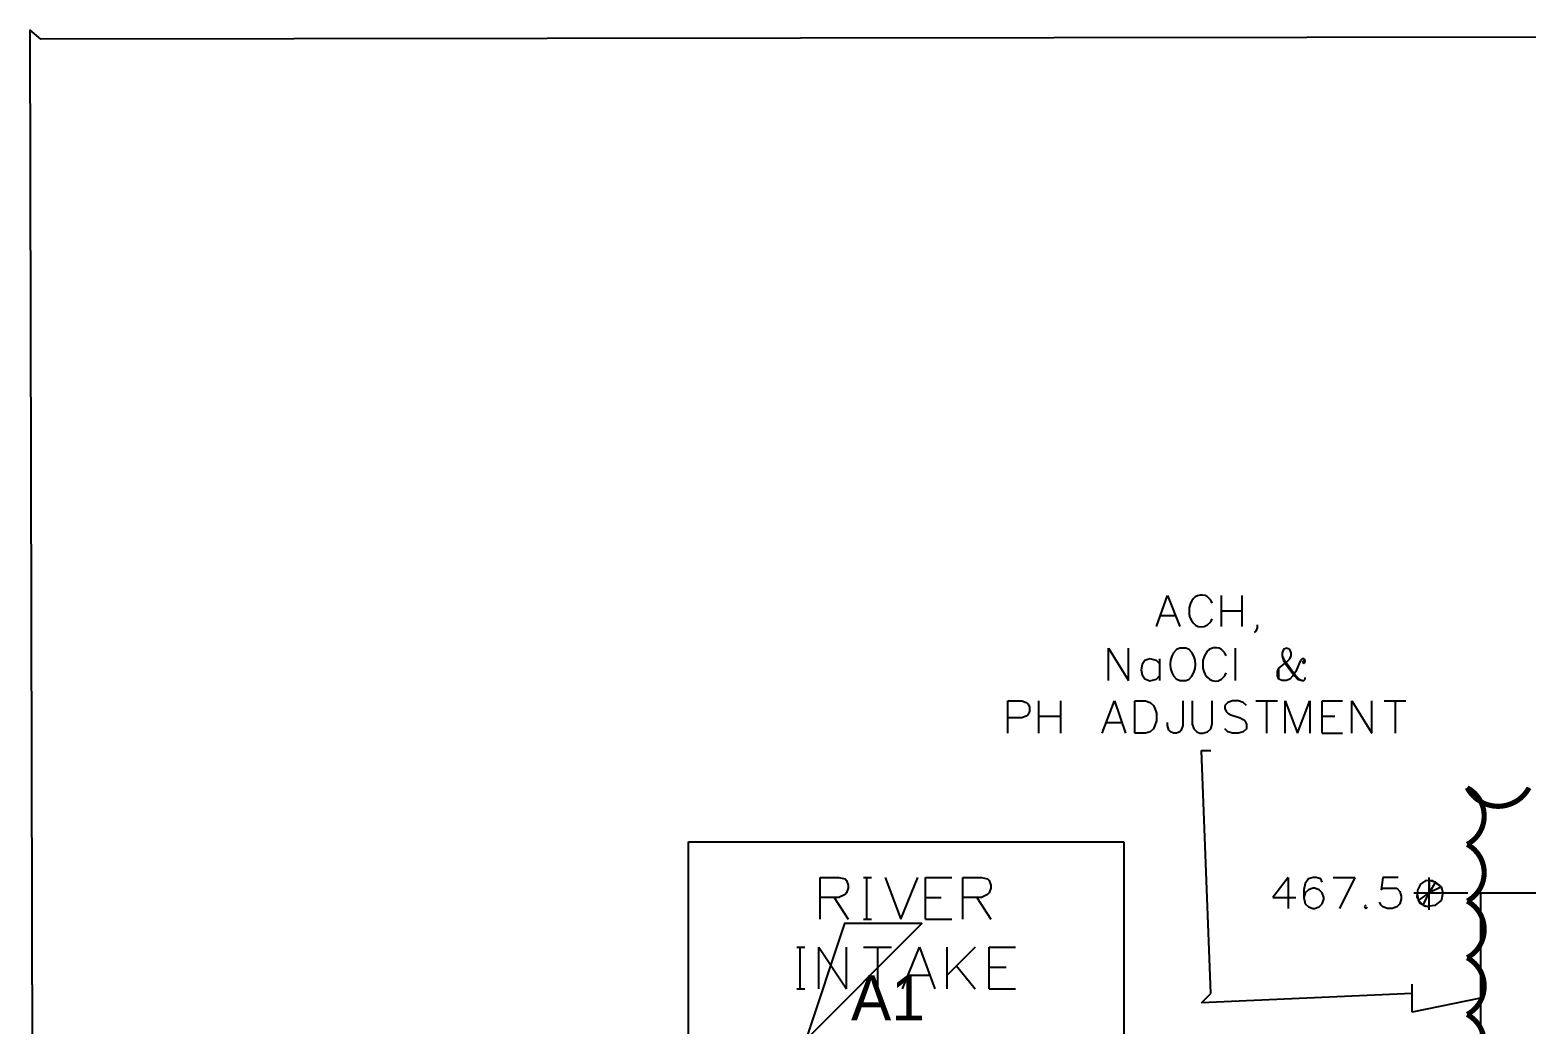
# Model space of a CAD drawing. Header units: metres. Extents: x 45 to 1207, y 17 to 801.
# Drawn here: x 53 to 284.8, y 620.5 to 774.5 of the extents above; entities that cross this region are included whole.
import ezdxf

# ---------------------------------------------------------------- set-up
doc = ezdxf.new("R2010")
doc.units = ezdxf.units.M
doc.layers.add('REV-AGENT', color=1, linetype='Continuous')

msp = doc.modelspace()

# ---------------------------------------------------------------- linework, layer by layer
for p, q in [((54.72, 773.04), (53.04, 774.48)), ((54.72, 773.04), (53.04, 774.48)), ((53.04, 774.48), (54.72, 18.48)), ((53.04, 774.48), (54.72, 18.48)), ((1206.72, 774.48), (54.72, 773.04)), ((1206.72, 774.48), (54.72, 773.04)), ((227.52, 682.08), (229.2, 686.88)), ((229.2, 686.88), (231.12, 682.08)), ((235.92, 686.16), (235.44, 686.64)), ((236.16, 685.68), (235.92, 686.16)), ((237.6, 682.08), (237.6, 686.88)), ((240.72, 686.88), (240.72, 682.08)), ((228, 683.76), (230.4, 683.76)), ((232.8, 685.68), (232.56, 684.96)), ((232.56, 684.96), (232.56, 684)), ((237.6, 684.48), (240.72, 684.48)), ((235.44, 682.32), (235.92, 682.8)), ((235.92, 682.8), (236.16, 683.28)), ((242.88, 681.36), (242.64, 681.12)), ((243.12, 681.84), (242.88, 681.36)), ((243.12, 682.32), (243.12, 681.84)), ((220.08, 673.68), (220.08, 678.72)), ((220.08, 678.72), (223.2, 673.68)), ((223.2, 673.68), (223.2, 678.72)), ((228, 676.32), (227.52, 676.8)), ((228, 677.04), (228, 673.68)), ((230.64, 678.48), (230.16, 678)), ((231.12, 678.72), (230.64, 678.48)), ((232.08, 678.72), (231.12, 678.72)), ((232.56, 678.48), (232.08, 678.72)), ((234.96, 677.52), (234.72, 676.8)), ((234.72, 676.8), (234.72, 675.6)), ((238.08, 678), (237.6, 678.48)), ((238.32, 677.52), (238.08, 678)), ((239.76, 673.68), (239.76, 678.72)), ((247.2, 678.48), (246.96, 678)), ((246.96, 678), (246.96, 677.52)), ((246.96, 677.52), (247.2, 676.8)), ((246.96, 677.52), (247.2, 677.04)), ((247.68, 678.72), (247.2, 678.48)), ((247.2, 677.04), (249.12, 674.4)), ((247.2, 676.8), (247.68, 676.08)), ((248.16, 678.48), (247.68, 678.72)), ((247.68, 676.56), (248.16, 677.04)), ((248.4, 678), (248.16, 678.48)), ((248.16, 677.04), (248.4, 677.52)), ((248.4, 677.52), (248.4, 678)), ((249.84, 676.8), (249.6, 676.32)), ((250.08, 677.04), (249.84, 676.8)), ((250.32, 677.04), (250.08, 677.04)), ((250.32, 676.8), (250.08, 676.56)), ((250.56, 676.8), (250.32, 677.04)), ((250.56, 676.56), (250.56, 676.8)), ((227.52, 673.92), (228, 674.4)), ((237.6, 673.92), (238.08, 674.4)), ((238.08, 674.4), (238.32, 674.88)), ((246.24, 675.12), (246.48, 675.6)), ((246.24, 674.4), (246.24, 675.12)), ((246.48, 673.92), (246.24, 674.4)), ((246.48, 675.6), (247.68, 676.56)), ((246.48, 675.6), (246.96, 676.08)), ((246.48, 673.92), (246.48, 675.6)), ((247.68, 676.08), (248.88, 674.4)), ((248.64, 674.4), (248.16, 673.92)), ((249.12, 675.12), (248.64, 674.4)), ((248.88, 674.4), (249.36, 673.92)), ((249.6, 676.32), (249.12, 675.12)), ((249.12, 674.4), (249.6, 673.92)), ((250.08, 676.56), (250.32, 676.32)), ((250.32, 676.32), (250.56, 676.56)), ((231.12, 673.68), (232.08, 673.68)), ((232.08, 673.68), (232.56, 673.92)), ((246.96, 673.68), (246.48, 673.92)), ((246.96, 673.68), (246.48, 673.92)), ((247.68, 673.68), (246.96, 673.68)), ((248.16, 673.92), (247.68, 673.68)), ((249.36, 673.92), (250.08, 673.68)), ((249.6, 673.92), (250.08, 673.68)), ((250.08, 673.68), (250.32, 673.68)), ((250.32, 673.68), (250.56, 673.92)), ((250.56, 673.92), (250.56, 674.16)), ((204.48, 665.52), (204.48, 670.56)), ((204.48, 670.56), (206.64, 670.56)), ((206.64, 670.56), (207.36, 670.32)), ((207.36, 670.32), (207.6, 670.08)), ((207.6, 670.08), (207.84, 669.6)), ((209.28, 665.52), (209.28, 670.56)), ((212.64, 670.56), (212.64, 665.52)), ((219.12, 665.52), (221.04, 670.56)), ((221.04, 670.56), (222.72, 665.52)), ((224.16, 665.52), (224.16, 670.56)), ((224.16, 670.56), (225.84, 670.56)), ((225.84, 670.56), (226.56, 670.32)), ((226.56, 670.32), (227.04, 669.84)), ((227.04, 669.84), (227.28, 669.36)), ((231.6, 670.56), (231.6, 666.72)), ((233.04, 670.56), (233.04, 666.96)), ((236.16, 666.96), (236.16, 670.56)), ((238.56, 670.32), (238.08, 669.84)), ((238.08, 669.84), (238.08, 669.36)), ((239.28, 670.56), (238.56, 670.32)), ((240.24, 670.56), (239.28, 670.56)), ((240.96, 670.32), (240.24, 670.56)), ((241.44, 669.84), (240.96, 670.32)), ((242.88, 670.56), (246.24, 670.56)), ((244.56, 670.56), (244.56, 665.52)), ((247.44, 665.52), (247.44, 670.56)), ((247.44, 670.56), (249.36, 665.52)), ((249.36, 665.52), (251.28, 670.56)), ((251.28, 670.56), (251.28, 665.52)), ((253.2, 665.52), (253.2, 670.56)), ((253.2, 670.56), (256.32, 670.56)), ((257.76, 665.52), (257.76, 670.56)), ((257.76, 670.56), (260.88, 665.52)), ((260.88, 665.52), (260.88, 670.56)), ((262.8, 670.56), (266.16, 670.56)), ((264.48, 670.56), (264.48, 665.52)), ((206.64, 667.92), (204.48, 667.92)), ((207.36, 668.16), (206.64, 667.92)), ((207.6, 668.4), (207.36, 668.16)), ((207.84, 668.88), (207.6, 668.4)), ((207.84, 669.6), (207.84, 668.88)), ((209.28, 668.16), (212.64, 668.16)), ((227.28, 669.36), (227.52, 668.64)), ((227.52, 667.44), (227.28, 666.72)), ((227.52, 668.64), (227.52, 667.44)), ((238.08, 669.36), (238.32, 668.88)), ((238.32, 668.88), (238.56, 668.64)), ((238.56, 668.64), (239.04, 668.4)), ((239.04, 668.4), (240.48, 667.92)), ((240.48, 667.92), (240.96, 667.68)), ((240.96, 667.68), (241.2, 667.44)), ((241.2, 667.44), (241.44, 666.96)), ((253.2, 668.16), (255.12, 668.16)), ((219.84, 667.2), (222, 667.2)), ((225.84, 665.52), (224.16, 665.52)), ((226.56, 665.76), (225.84, 665.52)), ((227.04, 666.24), (226.56, 665.76)), ((227.28, 666.72), (227.04, 666.24)), ((229.2, 666.72), (229.2, 667.2)), ((229.44, 666), (229.2, 666.72)), ((229.68, 665.76), (229.44, 666)), ((230.16, 665.52), (229.68, 665.76)), ((230.64, 665.52), (230.16, 665.52)), ((231.12, 665.76), (230.64, 665.52)), ((231.36, 666), (231.12, 665.76)), ((231.6, 666.72), (231.36, 666)), ((233.04, 666.96), (233.28, 666.24)), ((233.28, 666.24), (233.76, 665.76)), ((233.76, 665.76), (234.24, 665.52)), ((234.24, 665.52), (234.72, 665.52)), ((234.72, 665.52), (235.44, 665.76)), ((235.44, 665.76), (235.92, 666.24)), ((235.92, 666.24), (236.16, 666.96)), ((238.56, 665.76), (238.08, 666.24)), ((239.28, 665.52), (238.56, 665.76)), ((240.24, 665.52), (239.28, 665.52)), ((240.96, 665.76), (240.24, 665.52)), ((241.44, 666.24), (240.96, 665.76)), ((241.44, 666.96), (241.44, 666.24)), ((253.2, 665.52), (256.32, 665.52)), ((235.92, 625.2), (234.48, 662.88)), ((235.92, 625.2), (234.48, 662.88)), ((234.48, 662.88), (235.92, 662.88)), ((155.04, 426.96), (155.04, 648.72)), ((155.04, 648.72), (222.48, 648.72)), ((222.48, 648.72), (222.48, 426.96)), ((175.44, 636.72), (175.44, 643.2)), ((175.44, 643.2), (178.32, 643.2)), ((178.32, 643.2), (179.28, 642.96)), ((179.28, 642.96), (179.52, 642.72)), ((179.52, 642.72), (179.76, 642)), ((179.76, 642), (179.76, 641.52)), ((182.16, 643.2), (183.36, 643.2)), ((182.64, 636.72), (182.64, 643.2)), ((185.52, 643.2), (187.92, 636.72)), ((187.92, 636.72), (190.56, 643.2)), ((191.76, 636.72), (191.76, 643.2)), ((191.76, 643.2), (195.84, 643.2)), ((197.52, 636.72), (197.52, 643.2)), ((197.52, 643.2), (200.4, 643.2)), ((200.4, 643.2), (201.36, 642.96)), ((201.36, 642.96), (201.6, 642.72)), ((201.6, 642.72), (201.84, 642)), ((201.84, 642), (201.84, 641.52)), ((247.92, 643.2), (245.52, 640.08)), ((247.92, 643.2), (247.92, 638.4)), ((250.56, 642.24), (250.32, 641.28)), ((251.04, 642.96), (250.56, 642.24)), ((251.76, 643.2), (251.04, 642.96)), ((252.24, 643.2), (251.76, 643.2)), ((252.96, 642.96), (252.24, 643.2)), ((253.2, 642.48), (252.96, 642.96)), ((254.88, 643.2), (258.24, 643.2)), ((258.24, 643.2), (255.84, 638.4)), ((262.56, 643.2), (262.32, 641.28)), ((264.96, 643.2), (262.56, 643.2)), ((269.76, 638.16), (269.76, 643.2)), ((270.72, 642.48), (269.76, 642.72)), ((269.76, 642.72), (269.76, 640.8)), ((270.72, 642.48), (269.76, 640.8)), ((271.68, 641.76), (270.72, 642.48)), ((178.32, 640.08), (175.44, 640.08)), ((177.6, 640.08), (179.76, 636.72)), ((179.28, 640.56), (178.32, 640.08)), ((179.52, 640.8), (179.28, 640.56)), ((179.76, 641.52), (179.52, 640.8)), ((191.76, 640.08), (194.16, 640.08)), ((200.4, 640.08), (197.52, 640.08)), ((199.68, 640.08), (201.84, 636.72)), ((201.36, 640.56), (200.4, 640.08)), ((201.6, 640.8), (201.36, 640.56)), ((201.84, 641.52), (201.6, 640.8)), ((245.52, 640.08), (249.12, 640.08)), ((250.32, 641.28), (250.32, 640.08)), ((250.56, 640.8), (250.32, 640.08)), ((250.32, 640.08), (250.56, 639.12)), ((251.04, 641.28), (250.56, 640.8)), ((251.76, 641.52), (251.04, 641.28)), ((252, 641.52), (251.76, 641.52)), ((252.72, 641.28), (252, 641.52)), ((253.2, 640.8), (252.72, 641.28)), ((253.44, 640.08), (253.2, 640.8)), ((253.2, 639.12), (253.44, 639.84)), ((253.44, 639.84), (253.44, 640.08)), ((262.32, 641.28), (262.56, 641.52)), ((262.56, 641.52), (264.72, 641.52)), ((264.72, 641.52), (265.2, 641.04)), ((265.2, 641.04), (265.44, 640.32)), ((265.44, 639.84), (265.2, 639.12)), ((265.44, 640.32), (265.44, 639.84)), ((267.36, 640.8), (272.4, 640.8)), ((267.84, 640.8), (268.08, 639.6)), ((268.08, 639.6), (269.76, 640.8)), ((268.08, 639.6), (268.8, 638.88)), ((268.8, 638.88), (269.76, 640.8)), ((271.68, 641.76), (269.76, 640.8)), ((269.76, 638.64), (269.76, 640.8)), ((269.76, 640.8), (275.76, 640.8)), ((270.72, 638.88), (271.68, 639.6)), ((271.92, 640.8), (271.68, 641.76)), ((271.92, 640.8), (271.68, 641.76)), ((271.68, 639.6), (271.92, 640.8)), ((277.68, 640.8), (277.68, 585.36)), ((277.68, 640.8), (610.08, 640.8)), ((250.56, 639.12), (251.04, 638.64)), ((251.04, 638.64), (251.76, 638.4)), ((251.76, 638.4), (252, 638.4)), ((252, 638.4), (252.72, 638.64)), ((252.72, 638.64), (253.2, 639.12)), ((259.92, 638.88), (259.68, 638.64)), ((259.68, 638.64), (259.92, 638.4)), ((259.92, 638.4), (260.16, 638.64)), ((262.32, 638.88), (262.08, 639.36)), ((262.56, 638.64), (262.32, 638.88)), ((263.28, 638.4), (262.56, 638.64)), ((264, 638.4), (263.28, 638.4)), ((264.72, 638.64), (264, 638.4)), ((265.2, 639.12), (264.72, 638.64)), ((268.8, 638.88), (269.76, 638.64)), ((182.16, 636.72), (183.36, 636.72)), ((191.76, 636.72), (195.84, 636.72)), ((171.84, 632.4), (173.04, 632.4)), ((172.32, 625.92), (172.32, 632.4)), ((175.2, 625.92), (175.2, 632.4)), ((175.2, 632.4), (179.52, 625.92)), ((179.52, 625.92), (179.52, 632.4)), ((182.16, 632.4), (186.48, 632.4)), ((184.32, 632.4), (184.32, 625.92)), ((188.16, 625.92), (190.8, 632.4)), ((190.8, 632.4), (193.2, 625.92)), ((195.12, 625.92), (195.12, 632.4)), ((199.44, 632.4), (195.12, 628.08)), ((201.6, 625.92), (201.6, 632.4)), ((201.6, 632.4), (205.68, 632.4)), ((189.12, 628.08), (192.24, 628.08)), ((196.56, 629.52), (199.44, 625.92)), ((201.6, 629.28), (204.24, 629.28)), ((171.84, 625.92), (173.04, 625.92)), ((201.6, 625.92), (205.68, 625.92)), ((267.12, 622.32), (267.12, 626.64)), ((267.12, 625.2), (234.48, 623.76)), ((267.12, 625.2), (234.48, 623.76)), ((234.48, 623.76), (235.92, 625.2)), ((234.48, 623.76), (235.92, 625.2)), ((267.12, 623.76), (267.12, 625.2)), ((277.68, 624.48), (267.12, 622.32))]:
    msp.add_line(p, q)
for points in [[(235.44, 686.64), (235.05, 686.85), (234.65, 686.94), (234.26, 686.94), (233.88, 686.84), (233.53, 686.65), (233.23, 686.39), (232.98, 686.06), (232.8, 685.68)], [(232.56, 684), (232.7, 683.48), (232.92, 683.01), (233.21, 682.61), (233.56, 682.29), (233.97, 682.08), (234.43, 682), (234.92, 682.07), (235.44, 682.32)], [(227.52, 676.8), (226.48, 677.05), (225.73, 676.78), (225.29, 676.16), (225.14, 675.36), (225.29, 674.56), (225.73, 673.94), (226.48, 673.67), (227.52, 673.92)], [(230.16, 678), (229.87, 677.45), (229.7, 676.84), (229.64, 676.19), (229.7, 675.54), (229.87, 674.94), (230.17, 674.4), (230.58, 673.97), (231.12, 673.68)], [(232.56, 673.92), (233, 674.37), (233.32, 674.93), (233.51, 675.55), (233.57, 676.2), (233.51, 676.85), (233.32, 677.48), (233, 678.03), (232.56, 678.48)], [(237.6, 678.48), (237.21, 678.69), (236.81, 678.78), (236.42, 678.78), (236.04, 678.68), (235.69, 678.49), (235.39, 678.23), (235.14, 677.9), (234.96, 677.52)], [(234.72, 675.6), (234.86, 675.08), (235.08, 674.61), (235.37, 674.21), (235.72, 673.89), (236.13, 673.68), (236.59, 673.6), (237.08, 673.67), (237.6, 673.92)], [(271.68, 641.76), (270.34, 642.66), (269.23, 642.7), (268.4, 642.13), (267.93, 641.21), (267.86, 640.17), (268.27, 639.27), (269.2, 638.76), (270.72, 638.88)]]:
    msp.add_lwpolyline(points)
at = {"layer": 'REV-AGENT', "const_width": 0.8}
msp.add_lwpolyline([(285.22, 657.09, -0.6), (275.64, 657.09, -0.6), (275.64, 648.31, -0.6), (275.64, 639.53, -0.6), (275.64, 630.75, -0.6), (275.64, 621.97, -0.6), (275.64, 613.19, -0.6), (275.64, 604.41, -0.6), (285.22, 604.41, -0.6)], format="xyb", dxfattribs=at)
at = {"layer": 'REV-AGENT'}
msp.add_lwpolyline([(173.2, 618.04), (191.2, 636.04), (179.2, 636.04)], close=True, dxfattribs=at)

# ---------------------------------------------------------------- texts
msp.add_text('A1', height=7, dxfattribs=at).set_placement((180.2, 621.04))

doc.saveas('drawing.dxf')
